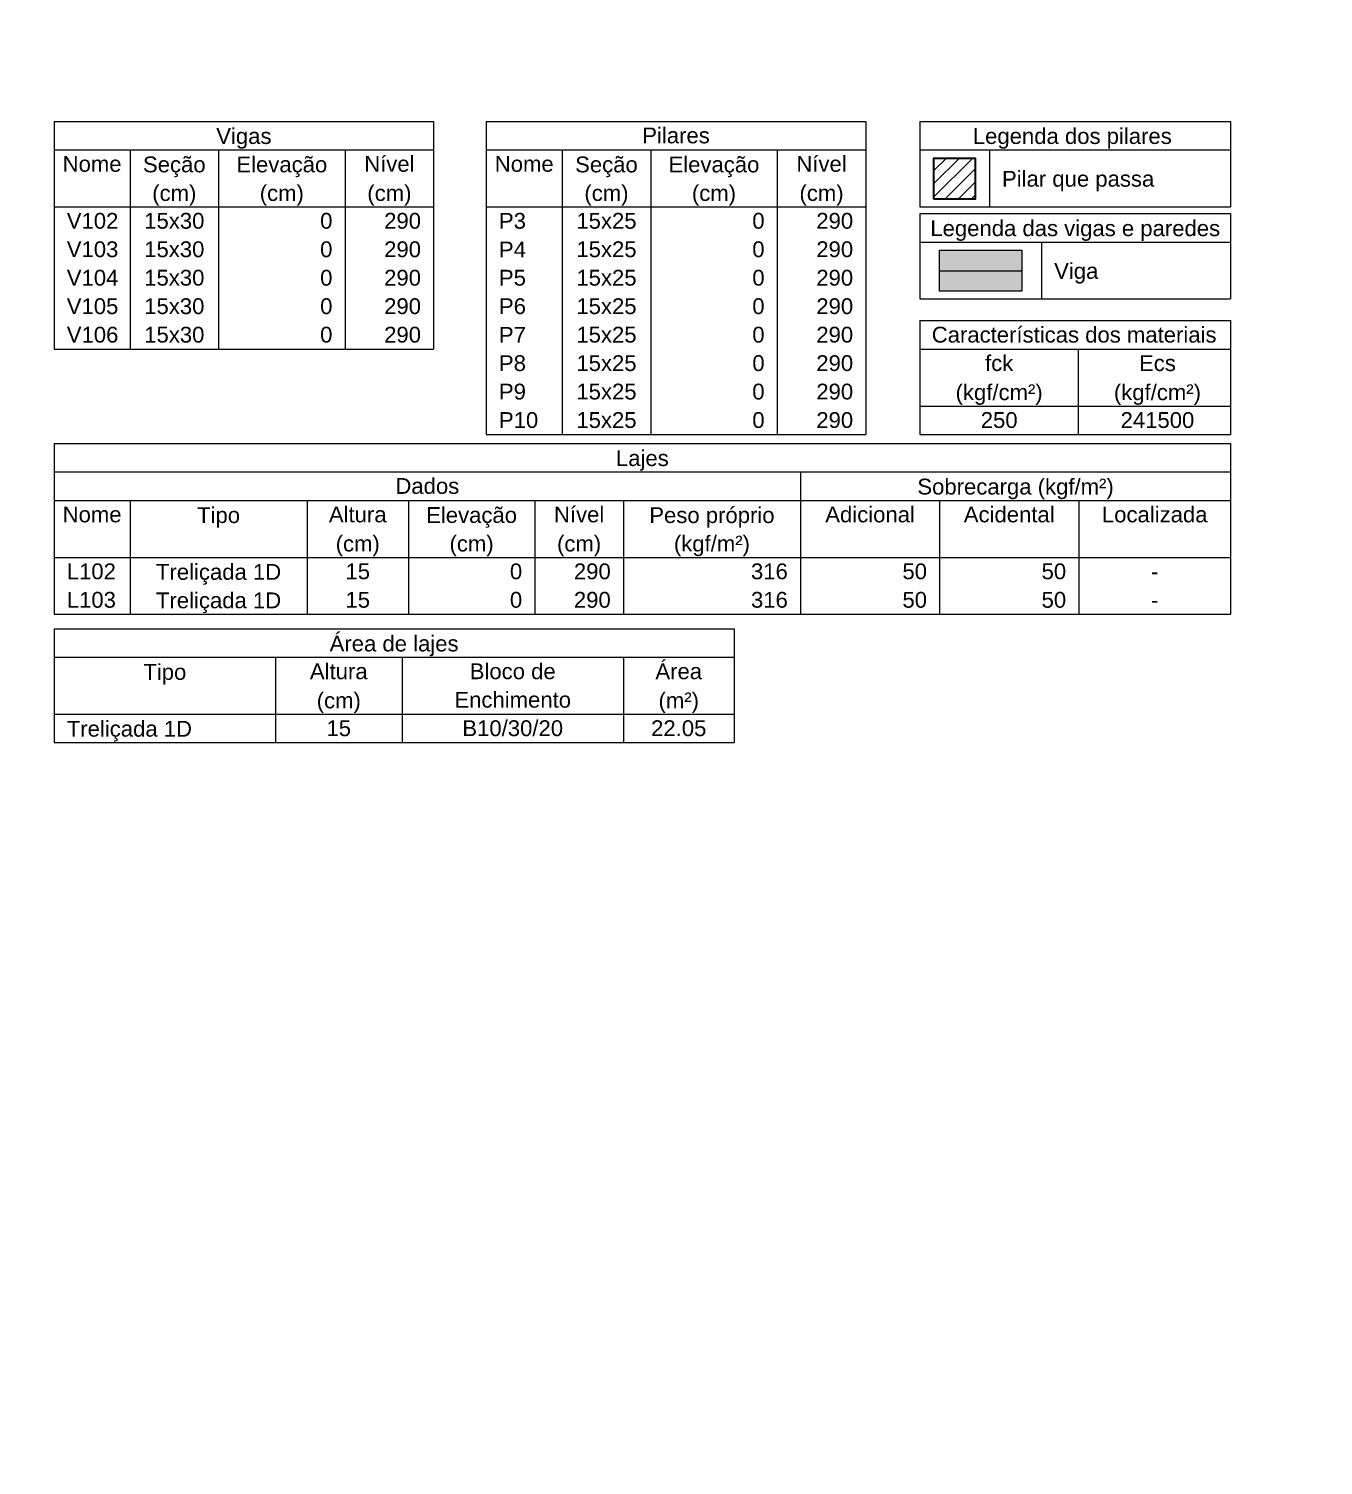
# Model space of a CAD drawing. Extents: x 5006 to 5323, y 875 to 3681.
# Drawn here: x 5216.25 to 5233.59, y 2971.46 to 2990.7 of the extents above; entities that cross this region are included whole.
import ezdxf

# ---------------------------------------------------------------- set-up
doc = ezdxf.new("R2010")
doc.units = 0
doc.header["$LTSCALE"] = 2
for name, color, linetype, lineweight in [('FO-Eixos', 5, 'Continuous', 5), ('FO-Hachura pilar que passa', 19, 'Continuous', 5), ('FO-Hachura viga', 43, 'Continuous', 5), ('FO-Pilares', 4, 'Continuous', 30), ('FO-Textos das vigas', 7, 'Continuous', 5), ('FO-Textos dos pilares', 7, 'Continuous', 5), ('FO-Vigas', 1, 'Continuous', 20)]:
    doc.layers.add(name, color=color, linetype=linetype, lineweight=lineweight)
doc.styles.add('ARIAL', font='arial.ttf')

msp = doc.modelspace()

# ---------------------------------------------------------------- hatches: boundary and pattern name
at = {"layer": 'FO-Hachura pilar que passa', "linetype": 'Continuous'}
h = msp.add_hatch(dxfattribs=at)
h.set_pattern_fill('ANSI31', color=256, style=0)
h.set_pattern_definition([(45, (5206.27212, 2982.78085), (-0.08838835, 0.08838835), [])])
h.paths.add_polyline_path([(5228.3802, 2988.4181), (5228.3802, 2988.9687), (5228.9309, 2988.9687), (5228.9309, 2988.4181), (5228.3802, 2988.4181)])
at = {"layer": 'FO-Hachura viga', "linetype": 'Continuous'}
msp.add_hatch(color=256, dxfattribs=at).paths.add_polyline_path([(5228.4544, 2987.1835), (5228.4544, 2987.7342), (5229.5557, 2987.7342), (5229.5557, 2987.1835), (5228.4544, 2987.1835)])

# ---------------------------------------------------------------- linework, layer by layer
msp.add_circle((5227.5792, 2980.1694), 62.0607)
at = {"layer": 'FO-Eixos'}
msp.add_line((5228.4544, 2987.4589), (5229.5557, 2987.4589), dxfattribs=at)
at = {"layer": 'FO-Pilares'}
msp.add_lwpolyline([(5228.3802, 2988.4181), (5228.3802, 2988.9687), (5228.9309, 2988.9687), (5228.9309, 2988.4181), (5228.3802, 2988.4181)], close=True, dxfattribs=at)
at = {"layer": 'FO-Textos das vigas'}
for p, q in [((5216.5951, 2989.4591), (5221.6783, 2989.4591)), ((5216.5951, 2989.4591), (5216.5951, 2986.4092)), ((5221.6783, 2989.4591), (5221.6783, 2986.4092)), ((5228.1896, 2989.4591), (5232.353, 2989.4591)), ((5228.1896, 2989.4591), (5228.1896, 2988.3154)), ((5232.353, 2989.4591), (5232.353, 2988.3154)), ((5216.5951, 2989.0779), (5221.6783, 2989.0779)), ((5217.6117, 2989.0779), (5217.6117, 2986.4092)), ((5218.7978, 2989.0779), (5218.7978, 2986.4092)), ((5220.4922, 2989.0779), (5220.4922, 2986.4092)), ((5228.1896, 2989.0779), (5232.353, 2989.0779)), ((5229.1215, 2989.0779), (5229.1215, 2988.3154)), ((5216.5951, 2988.3154), (5221.6783, 2988.3154)), ((5228.1896, 2988.3154), (5232.353, 2988.3154)), ((5228.1896, 2988.2246), (5232.353, 2988.2246)), ((5228.1896, 2988.2246), (5228.1896, 2987.0809)), ((5232.353, 2988.2246), (5232.353, 2987.0809)), ((5228.1896, 2987.8434), (5232.353, 2987.8434)), ((5229.8205, 2987.8434), (5229.8205, 2987.0809)), ((5228.1896, 2987.0809), (5232.353, 2987.0809)), ((5228.1896, 2986.7905), (5232.353, 2986.7905)), ((5228.1896, 2986.7905), (5228.1896, 2986.4092)), ((5232.353, 2986.7905), (5232.353, 2986.4092)), ((5216.5951, 2986.4092), (5221.6783, 2986.4092)), ((5228.1896, 2986.4092), (5232.353, 2986.4092)), ((5228.1896, 2986.4092), (5228.1896, 2985.2655)), ((5230.3112, 2986.4092), (5230.3112, 2985.2655)), ((5232.353, 2986.4092), (5232.353, 2985.2655)), ((5228.1896, 2985.6467), (5232.353, 2985.6467)), ((5228.1896, 2985.2655), (5232.353, 2985.2655)), ((5216.5951, 2985.1452), (5232.353, 2985.1452)), ((5216.5951, 2985.1452), (5216.5951, 2984.7639)), ((5232.353, 2985.1452), (5232.353, 2984.7639)), ((5216.5951, 2984.7639), (5232.353, 2984.7639)), ((5216.5951, 2984.7639), (5232.353, 2984.7639)), ((5216.5951, 2984.7639), (5216.5951, 2982.8577)), ((5226.5921, 2984.7639), (5226.5921, 2984.3827)), ((5232.353, 2984.7639), (5232.353, 2982.8577)), ((5216.5951, 2984.3827), (5232.353, 2984.3827)), ((5217.6117, 2984.3827), (5217.6117, 2982.8577)), ((5219.9839, 2984.3827), (5219.9839, 2982.8577)), ((5221.3394, 2984.3827), (5221.3394, 2982.8577)), ((5223.0338, 2984.3827), (5223.0338, 2982.8577)), ((5224.2199, 2984.3827), (5224.2199, 2982.8577)), ((5226.5921, 2984.3827), (5226.5921, 2982.8577)), ((5228.4559, 2984.3827), (5228.4559, 2982.8577)), ((5230.3197, 2984.3827), (5230.3197, 2982.8577)), ((5216.5951, 2983.6202), (5232.353, 2983.6202)), ((5216.5951, 2982.8577), (5232.353, 2982.8577)), ((5216.5951, 2982.663), (5225.7025, 2982.663)), ((5216.5951, 2982.663), (5216.5951, 2981.138)), ((5225.7025, 2982.663), (5225.7025, 2981.138)), ((5216.5951, 2982.2817), (5225.7025, 2982.2817)), ((5219.5603, 2982.2817), (5219.5603, 2981.138)), ((5221.2547, 2982.2817), (5221.2547, 2981.138)), ((5224.2199, 2982.2817), (5224.2199, 2981.138)), ((5216.5951, 2981.5193), (5225.7025, 2981.5193)), ((5216.5951, 2981.138), (5225.7025, 2981.138))]:
    msp.add_line(p, q, dxfattribs=at)
at = {"layer": 'FO-Textos dos pilares'}
for p, q in [((5222.3835, 2989.4591), (5227.4667, 2989.4591)), ((5222.3835, 2989.4591), (5222.3835, 2985.2655)), ((5227.4667, 2989.4591), (5227.4667, 2985.2655)), ((5222.3835, 2989.0779), (5227.4667, 2989.0779)), ((5223.4002, 2989.0779), (5223.4002, 2985.2655)), ((5224.5862, 2989.0779), (5224.5862, 2985.2655)), ((5226.2806, 2989.0779), (5226.2806, 2985.2655)), ((5222.3835, 2988.3154), (5227.4667, 2988.3154)), ((5222.3835, 2985.2655), (5227.4667, 2985.2655))]:
    msp.add_line(p, q, dxfattribs=at)
at = {"layer": 'FO-Vigas'}
msp.add_lwpolyline([(5228.4544, 2987.1835), (5228.4544, 2987.7342), (5229.5557, 2987.7342), (5229.5557, 2987.1835), (5228.4544, 2987.1835)], close=True, dxfattribs=at)

# ---------------------------------------------------------------- texts
at = {"layer": 'FO-Textos das vigas', "linetype": 'Continuous', "char_height": 0.2118, "line_spacing_factor": 0.798, "style": 'ARIAL'}
for s, insert, width, attachment_point in [('Vigas', (5219.1366, 2989.0929), 1.492249, 8), ('Legenda dos pilares', (5230.2325, 2989.0929), 2.693955, 8), ('Nome', (5217.1034, 2988.7814), 1.588055, 8), ('Seção', (5218.2046, 2988.7119), 1.689667, 8), ('Elevação', (5219.6446, 2988.7119), 2.45321, 8), ('Nível', (5221.0853, 2988.7814), 1.358701, 8), ('Pilar que passa', (5229.2911, 2988.5209), 4.108039, 7), ('(cm)', (5218.2046, 2988.3299), 1.190315, 8), ('(cm)', (5219.6446, 2988.3299), 1.190315, 8), ('(cm)', (5221.0856, 2988.3299), 1.190315, 8), ('V102', (5216.7645, 2988.0189), 1.390636, 7), ('15x30', (5218.2048, 2988.0189), 1.617087, 8), ('0', (5220.3228, 2988.0189), 0.330966, 9), ('290', (5221.5089, 2988.0189), 0.992897, 9), ('Legenda das vigas e paredes', (5230.2717, 2987.8583), 4.523481, 8), ('V103', (5216.7645, 2987.6377), 1.390636, 7), ('15x30', (5218.2048, 2987.6377), 1.617087, 8), ('0', (5220.3228, 2987.6377), 0.330966, 9), ('290', (5221.5089, 2987.6377), 0.992897, 9), ('Viga', (5229.9897, 2987.2863), 1.193218, 7), ('V104', (5216.7645, 2987.2564), 1.390636, 7), ('15x30', (5218.2048, 2987.2564), 1.617087, 8), ('0', (5220.3228, 2987.2564), 0.330966, 9), ('290', (5221.5089, 2987.2564), 0.992897, 9), ('V105', (5216.7645, 2986.8752), 1.390636, 7), ('15x30', (5218.2048, 2986.8752), 1.617087, 8), ('0', (5220.3228, 2986.8752), 0.330966, 9), ('290', (5221.5089, 2986.8752), 0.992897, 9), ('V106', (5216.7645, 2986.4939), 1.390636, 7), ('15x30', (5218.2048, 2986.4939), 1.617087, 8), ('0', (5220.3228, 2986.4939), 0.330966, 9), ('290', (5221.5089, 2986.4939), 0.992897, 9), ('Características dos materiais', (5230.2572, 2986.4939), 7.68479, 8), ('fck', (5229.2532, 2986.1127), 0.763544, 8), ('Ecs', (5231.3732, 2986.1127), 0.9958, 8), ('(kgf/cm²)', (5229.2528, 2985.6616), 2.348695, 8), ('(kgf/cm²)', (5231.373, 2985.6616), 2.348695, 8), ('250', (5229.2532, 2985.3502), 0.992897, 8), ('241500', (5231.3732, 2985.3502), 1.985794, 8), ('Lajes', (5224.4736, 2984.7789), 1.422572, 8), ('Dados', (5221.5936, 2984.4674), 1.721602, 8), ('Sobrecarga (kgf/m²)', (5229.4726, 2984.3979), 5.292547, 8), ('Nome', (5217.1034, 2984.0862), 1.588055, 8), ('Tipo', (5218.7976, 2984.0159), 1.15838, 8), ('Altura', (5220.6617, 2984.0862), 1.556119, 8), ('Elevação', (5222.1866, 2984.0159), 2.45321, 8), ('Nível', (5223.6269, 2984.0862), 1.358701, 8), ('Peso próprio', (5225.4056, 2984.0159), 3.37643, 8), ('Adicional', (5227.524, 2984.0862), 2.421275, 8), ('Acidental', (5229.3878, 2984.0862), 2.45321, 8), ('Localizada', (5231.3364, 2984.0862), 2.85095, 8), ('(cm)', (5220.6616, 2983.6349), 1.190315, 8), ('(cm)', (5222.1866, 2983.6349), 1.190315, 8), ('(cm)', (5223.6266, 2983.6349), 1.190315, 8), ('(kgf/m²)', (5225.4056, 2983.6349), 2.049665, 8), ('L102', (5216.7645, 2983.3237), 1.323863, 7), ('Treliçada 1D', (5218.7976, 2983.2539), 3.37643, 8), ('15', (5220.6617, 2983.3237), 0.661931, 8), ('0', (5222.8644, 2983.3237), 0.330966, 9), ('290', (5224.0505, 2983.3237), 0.992897, 9), ('316', (5226.4226, 2983.3237), 0.992897, 9), ('50', (5228.2865, 2983.3237), 0.661931, 9), ('50', (5230.1503, 2983.3237), 0.661931, 9), ('-', (5231.3364, 2983.3237), 0.197418, 8), ('L103', (5216.7645, 2982.9424), 1.323863, 7), ('Treliçada 1D', (5218.7976, 2982.8729), 3.37643, 8), ('15', (5220.6617, 2982.9424), 0.661931, 8), ('0', (5222.8644, 2982.9424), 0.330966, 9), ('290', (5224.0505, 2982.9424), 0.992897, 9), ('316', (5226.4226, 2982.9424), 0.992897, 9), ('50', (5228.2865, 2982.9424), 0.661931, 9), ('50', (5230.1503, 2982.9424), 0.661931, 9), ('-', (5231.3364, 2982.9424), 0.197418, 8), ('Área de lajes', (5221.1486, 2982.2961), 3.475139, 8), ('Tipo', (5218.0776, 2981.9151), 1.15838, 8), ('Altura', (5220.4075, 2981.9852), 1.556119, 8), ('Bloco de', (5222.7373, 2981.9852), 2.319663, 8), ('Área', (5224.9612, 2981.9852), 1.257089, 8), ('(cm)', (5220.4076, 2981.5341), 1.190315, 8), ('Enchimento', (5222.7373, 2981.604), 3.147077, 8), ('(m²)', (5224.9616, 2981.5341), 1.088703, 8), ('Treliçada 1D', (5216.7646, 2981.1531), 3.37643, 7), ('15', (5220.4075, 2981.2227), 0.661931, 8), ('B10/30/20', (5222.7373, 2981.2227), 2.714499, 8), ('22.05', (5224.9612, 2981.2227), 1.489345, 8)]:
    msp.add_mtext(s, dxfattribs=dict(at, insert=insert, width=width, attachment_point=attachment_point))
at = {"layer": 'FO-Textos dos pilares', "linetype": 'Continuous', "char_height": 0.2118, "line_spacing_factor": 0.798, "style": 'ARIAL'}
for s, insert, width, attachment_point in [('Pilares', (5224.9251, 2989.1626), 1.823214, 8), ('Nome', (5222.8918, 2988.7814), 1.588055, 8), ('Seção', (5223.993, 2988.7112), 1.689667, 8), ('Elevação', (5225.433, 2988.7112), 2.45321, 8), ('Nível', (5226.8737, 2988.7814), 1.358701, 8), ('(cm)', (5223.993, 2988.3302), 1.190315, 8), ('(cm)', (5225.433, 2988.3302), 1.190315, 8), ('(cm)', (5226.874, 2988.3302), 1.190315, 8), ('P3', (5222.553, 2988.0189), 0.728705, 7), ('15x25', (5223.9932, 2988.0189), 1.617087, 8), ('0', (5226.1112, 2988.0189), 0.330966, 9), ('290', (5227.2973, 2988.0189), 0.992897, 9), ('P4', (5222.553, 2987.6377), 0.728705, 7), ('15x25', (5223.9932, 2987.6377), 1.617087, 8), ('0', (5226.1112, 2987.6377), 0.330966, 9), ('290', (5227.2973, 2987.6377), 0.992897, 9), ('P5', (5222.553, 2987.2564), 0.728705, 7), ('15x25', (5223.9932, 2987.2564), 1.617087, 8), ('0', (5226.1112, 2987.2564), 0.330966, 9), ('290', (5227.2973, 2987.2564), 0.992897, 9), ('P6', (5222.553, 2986.8752), 0.728705, 7), ('15x25', (5223.9932, 2986.8752), 1.617087, 8), ('0', (5226.1112, 2986.8752), 0.330966, 9), ('290', (5227.2973, 2986.8752), 0.992897, 9), ('P7', (5222.553, 2986.4939), 0.728705, 7), ('15x25', (5223.9932, 2986.4939), 1.617087, 8), ('0', (5226.1112, 2986.4939), 0.330966, 9), ('290', (5227.2973, 2986.4939), 0.992897, 9), ('P8', (5222.553, 2986.1127), 0.728705, 7), ('15x25', (5223.9932, 2986.1127), 1.617087, 8), ('0', (5226.1112, 2986.1127), 0.330966, 9), ('290', (5227.2973, 2986.1127), 0.992897, 9), ('P9', (5222.553, 2985.7315), 0.728705, 7), ('15x25', (5223.9932, 2985.7315), 1.617087, 8), ('0', (5226.1112, 2985.7315), 0.330966, 9), ('290', (5227.2973, 2985.7315), 0.992897, 9), ('P10', (5222.553, 2985.3502), 1.059671, 7), ('15x25', (5223.9932, 2985.3502), 1.617087, 8), ('0', (5226.1112, 2985.3502), 0.330966, 9), ('290', (5227.2973, 2985.3502), 0.992897, 9)]:
    msp.add_mtext(s, dxfattribs=dict(at, insert=insert, width=width, attachment_point=attachment_point))

doc.saveas('drawing.dxf')
